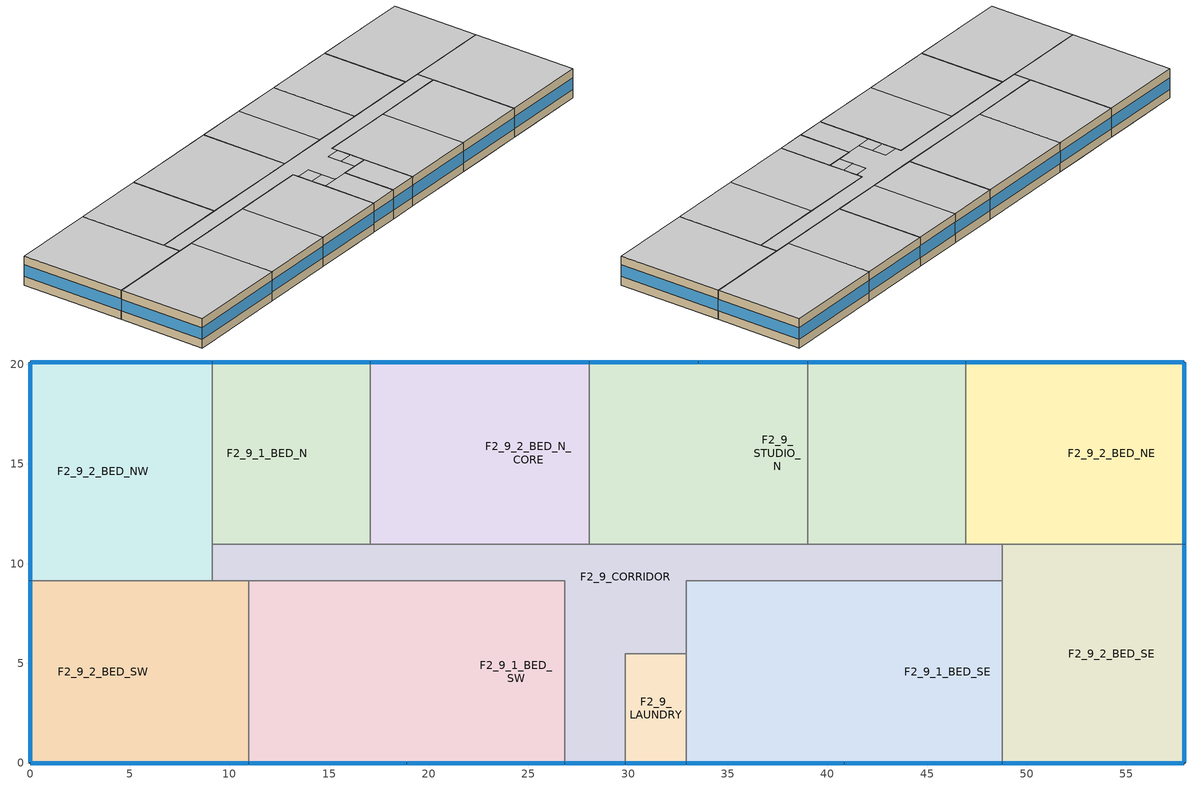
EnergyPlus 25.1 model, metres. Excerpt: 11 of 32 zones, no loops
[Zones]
F2_9_1_BED_N
 floor adiabatic (IntFloor): 46.94,20.12 46.94,10.97 43.28,10.97 43.28,20.12 z3.05; 17.07,20.12 17.07,10.97 14.63,10.97 14.63,20.12 z3.05; 43.28,20.12 43.28,10.97 39.01,10.97 39.01,20.12 z3.05; 14.63,20.12 14.63,10.97 9.14,10.97 9.14,20.12 z3.05
 wall outside (ExtWall_MetalFramed_Res): 46.94,20.12 39.01,20.12 / 17.07,20.12 9.14,20.12 z3.05:6.1
 wall to F2_9_STUDIO_N (IntWall_MetalFramed): 39.01,20.12 39.01,10.97 z3.05:6.1
 wall to F2_9_2_BED_NE (IntWall_MetalFramed): 46.94,10.97 46.94,20.12 z3.05:6.1
 wall to F2_9_CORRIDOR (IntWall_MetalFramed): 39.01,10.97 46.94,10.97 / 9.14,10.97 17.07,10.97 z3.05:6.1
 wall to F2_9_2_BED_NW (IntWall_MetalFramed): 9.14,20.12 9.14,10.97 z3.05:6.1
 wall to F2_9_2_BED_N_CORE (IntWall_MetalFramed): 17.07,10.97 17.07,20.12 z3.05:6.1
 window (FixedAndOperableWindow_Res): 46.91,20.12 39.04,20.12 / 17.04,20.12 9.17,20.12 z3.96:5.19
 ceiling adiabatic (IntFloor Reversed): 46.94,10.97 46.94,20.12 39.01,20.12 39.01,10.97 z6.1; 17.07,10.97 17.07,20.12 9.14,20.12 9.14,10.97 z6.1
F2_9_1_BED_SE
 floor adiabatic (IntFloor): 40.84,9.14 40.84,0 35.97,0 35.97,9.14 z3.05; 48.77,9.14 48.77,0 43.28,0 43.28,9.14 z3.05; 35.97,9.14 35.97,0 32.92,0 32.92,9.14 z3.05; 43.28,9.14 43.28,0 40.84,0 40.84,9.14 z3.05
 wall outside (ExtWall_MetalFramed_Res): 32.92,0 40.84,0 48.77,0 z3.05:6.1
 wall to F2_9_CORRIDOR (IntWall_MetalFramed): 48.77,9.14 40.84,9.14 32.92,9.14 32.92,8.53 32.92,7.01 32.92,5.49 z3.05:6.1
 wall to F2_9_LAUNDRY (IntWall_MetalFramed): 32.92,5.49 32.92,0 z3.05:6.1
 wall to F2_9_2_BED_SE (IntWall_MetalFramed): 48.77,0 48.77,9.14 z3.05:6.1
 window (FixedAndOperableWindow_Res): 32.94,0 40.82,0 / 40.87,0 48.74,0 z3.96:5.19
 ceiling adiabatic (IntFloor Reversed): 40.84,0 40.84,9.14 32.92,9.14 32.92,0 z6.1; 48.77,0 48.77,9.14 40.84,9.14 40.84,0 z6.1
F2_9_1_BED_SW
 floor adiabatic (IntFloor): 18.9,9.14 18.9,0 14.63,0 14.63,9.14 z3.05; 26.82,9.14 26.82,0 21.95,0 21.95,9.14 z3.05; 21.95,9.14 21.95,0 18.9,0 18.9,9.14 z3.05; 14.63,9.14 14.63,0 10.97,0 10.97,9.14 z3.05
 wall outside (ExtWall_MetalFramed_Res): 10.97,0 18.9,0 26.82,0 z3.05:6.1
 wall to F2_9_CORRIDOR (IntWall_MetalFramed): 26.82,0 26.82,5.49 26.82,7.01 26.82,8.53 26.82,9.14 18.9,9.14 10.97,9.14 z3.05:6.1
 wall to F2_9_2_BED_SW (IntWall_MetalFramed): 10.97,9.14 10.97,0 z3.05:6.1
 window (FixedAndOperableWindow_Res): 18.92,0 26.8,0 / 11,0 18.87,0 z3.96:5.19
 ceiling adiabatic (IntFloor Reversed): 26.82,0 26.82,9.14 18.9,9.14 18.9,0 z6.1; 18.9,0 18.9,9.14 10.97,9.14 10.97,0 z6.1
F2_9_2_BED_N_CORE
 floor adiabatic (IntFloor): 28.04,20.12 28.04,10.97 21.95,10.97 21.95,20.12 z3.05; 21.95,20.12 21.95,10.97 17.07,10.97 17.07,20.12 z3.05
 wall outside (ExtWall_MetalFramed_Res): 28.04,20.12 17.07,20.12 z3.05:6.1
 wall to F2_9_STUDIO_N (IntWall_MetalFramed): 28.04,10.97 28.04,20.12 z3.05:6.1
 wall to F2_9_CORRIDOR (IntWall_MetalFramed): 17.07,10.97 28.04,10.97 z3.05:6.1
 window (FixedAndOperableWindow_Res): 28.02,20.12 17.09,20.12 z3.96:5.19
 ceiling adiabatic (IntFloor Reversed): 28.04,10.97 28.04,20.12 17.07,20.12 17.07,10.97 z6.1
F2_9_2_BED_NE
 floor adiabatic (IntFloor): 50.6,20.12 50.6,10.97 46.94,10.97 46.94,20.12 z3.05; 57.91,20.12 57.91,10.97 50.6,10.97 50.6,20.12 z3.05
 wall outside (ExtWall_MetalFramed_Res): 57.91,10.97 57.91,20.12 46.94,20.12 z3.05:6.1
 wall to F2_9_2_BED_SE (IntWall_MetalFramed): 48.77,10.97 57.91,10.97 z3.05:6.1
 wall to F2_9_CORRIDOR (IntWall_MetalFramed): 46.94,10.97 48.77,10.97 z3.05:6.1
 window (FixedAndOperableWindow_Res): 57.91,11 57.91,20.09 / 57.89,20.12 46.96,20.12 z3.96:5.19
 ceiling adiabatic (IntFloor Reversed): 57.91,10.97 57.91,20.12 46.94,20.12 46.94,10.97 z6.1
F2_9_2_BED_NW
 floor adiabatic (IntFloor): 9.14,20.12 9.14,9.14 7.32,9.14 7.32,20.12 z3.05; 7.32,20.12 7.32,9.14 0,9.14 0,20.12 z3.05
 wall outside (ExtWall_MetalFramed_Res): 9.14,20.12 0,20.12 0,9.14 z3.05:6.1
 wall to F2_9_CORRIDOR (IntWall_MetalFramed): 9.14,9.14 9.14,10.97 z3.05:6.1
 wall to F2_9_2_BED_SW (IntWall_MetalFramed): 0,9.14 9.14,9.14 z3.05:6.1
 window (FixedAndOperableWindow_Res): 0,20.09 0,9.17 / 9.12,20.12 0.03,20.12 z3.96:5.19
 ceiling adiabatic (IntFloor Reversed): 9.14,9.14 9.14,20.12 0,20.12 0,9.14 z6.1
F2_9_2_BED_SE
 floor adiabatic (IntFloor): 57.91,10.97 57.91,0 50.6,0 50.6,10.97 z3.05; 50.6,10.97 50.6,0 48.77,0 48.77,10.97 z3.05
 wall outside (ExtWall_MetalFramed_Res): 48.77,0 57.91,0 57.91,10.97 z3.05:6.1
 wall to F2_9_CORRIDOR (IntWall_MetalFramed): 48.77,10.97 48.77,9.14 z3.05:6.1
 window (FixedAndOperableWindow_Res): 48.79,0 57.89,0 / 57.91,0.03 57.91,10.95 z3.96:5.19
 ceiling adiabatic (IntFloor Reversed): 57.91,0 57.91,10.97 48.77,10.97 48.77,0 z6.1
F2_9_2_BED_SW
 floor adiabatic (IntFloor): 10.97,9.14 10.97,0 7.32,0 7.32,9.14 z3.05; 7.32,9.14 7.32,0 0,0 0,9.14 z3.05
 wall outside (ExtWall_MetalFramed_Res): 0,9.14 0,0 10.97,0 z3.05:6.1
 wall to F2_9_CORRIDOR (IntWall_MetalFramed): 10.97,9.14 9.14,9.14 z3.05:6.1
 window (FixedAndOperableWindow_Res): 0,9.12 0,0.03 / 0.03,0 10.95,0 z3.96:5.19
 ceiling adiabatic (IntFloor Reversed): 10.97,0 10.97,9.14 0,9.14 0,0 z6.1
F2_9_CORRIDOR
 floor adiabatic (IntFloor): 14.63,10.97 14.63,9.14 9.14,9.14 9.14,10.97 z3.05; 48.77,10.97 48.77,9.14 43.28,9.14 43.28,10.97 z3.05; 35.97,10.97 35.97,9.14 32.92,9.14 32.92,8.53 31.39,8.53 31.39,5.49 28.35,5.49 28.35,8.53 26.82,8.53 26.82,9.14 21.95,9.14 21.95,10.97 z3.05; 21.95,10.97 21.95,9.14 14.63,9.14 14.63,10.97 z3.05; 43.28,10.97 43.28,9.14 35.97,9.14 35.97,10.97 z3.05; 32.92,7.01 32.92,5.49 31.39,5.49 31.39,7.01 z3.05; 32.92,8.53 32.92,7.01 31.39,7.01 31.39,8.53 z3.05; 28.35,7.01 28.35,5.49 26.82,5.49 26.82,7.01 z3.05; 29.87,5.49 29.87,0 26.82,0 26.82,5.49 z3.05; 28.35,8.53 28.35,7.01 26.82,7.01 26.82,8.53 z3.05
 wall outside (ExtWall_MetalFramed_Res): 26.82,0 29.87,0 z3.05:6.1
 wall to F2_9_LAUNDRY (IntWall_MetalFramed): 29.87,0 29.87,5.49 31.39,5.49 32.92,5.49 z3.05:6.1
 wall to F2_9_STUDIO_N (IntWall_MetalFramed): 39.01,10.97 33.53,10.97 28.04,10.97 z3.05:6.1
 window (FixedAndOperableWindow_Res): 26.85,0 29.85,0 z3.96:5.2
 ceiling adiabatic (IntFloor Reversed): 31.39,5.49 31.39,8.53 32.92,8.53 32.92,9.14 48.77,9.14 48.77,10.97 9.14,10.97 9.14,9.14 26.82,9.14 26.82,8.53 28.35,8.53 28.35,5.49 z6.1; 32.92,5.49 32.92,7.01 31.39,7.01 31.39,5.49 z6.1; 32.92,7.01 32.92,8.53 31.39,8.53 31.39,7.01 z6.1; 28.35,5.49 28.35,7.01 26.82,7.01 26.82,5.49 z6.1; 29.87,0 29.87,5.49 26.82,5.49 26.82,0 z6.1; 28.35,7.01 28.35,8.53 26.82,8.53 26.82,7.01 z6.1
F2_9_LAUNDRY
 floor adiabatic (IntFloor): 32.92,5.49 32.92,0 29.87,0 29.87,5.49 z3.05
 wall outside (ExtWall_MetalFramed_Res): 29.87,0 32.92,0 z3.05:6.1
 window (FixedAndOperableWindow_Res): 29.9,0 32.89,0 z3.96:5.2
 ceiling adiabatic (IntFloor Reversed): 32.92,0 32.92,5.49 29.87,5.49 29.87,0 z6.1
F2_9_STUDIO_N
 floor adiabatic (IntFloor): 35.97,20.12 35.97,10.97 33.53,10.97 33.53,20.12 z3.05; 30.48,20.12 30.48,10.97 28.04,10.97 28.04,20.12 z3.05; 39.01,20.12 39.01,10.97 35.97,10.97 35.97,20.12 z3.05; 33.53,20.12 33.53,10.97 30.48,10.97 30.48,20.12 z3.05
 wall outside (ExtWall_MetalFramed_Res): 39.01,20.12 33.53,20.12 28.04,20.12 z3.05:6.1
 window (FixedAndOperableWindow_Res): 38.99,20.12 33.55,20.12 / 33.5,20.12 28.07,20.12 z3.96:5.19
 ceiling adiabatic (IntFloor Reversed): 33.53,10.97 33.53,20.12 28.04,20.12 28.04,10.97 z6.1; 39.01,10.97 39.01,20.12 33.53,20.12 33.53,10.97 z6.1
[Building]
ApartmentHighRise: North Axis {deg}=0; Loads Convergence Tolerance Value {W}=0.5; Temperature Convergence Tolerance Value {deltaC}=0.5; Solar Distribution=FullExterior; Maximum Number of Warmup Days=50
[Site:Location]
RIVERSIDE: Latitude {deg}=38.58; Longitude {deg}=-121.49; Time Zone {hr}=-8; Elevation {m}=245.0592
[SizingPeriod:DesignDay] Day of Month=21; Day Type=SummerDesignDay; Dry-Bulb Temperature Range Modifier Type=DefaultMultipliers; Humidity Condition Type=WetBulb; Barometric Pressure {Pa}=98388; Wind Speed {m/s}=2.1; Wind Direction {deg}=270; Rain Indicator=No; Snow Indicator=No; Daylight Saving Time Indicator=No; Solar Model Indicator=ASHRAETau
Name | Month | Maximum Dry-Bulb Temperature {C} | Daily Dry-Bulb Temperature Range {deltaC} | Wetbulb or DewPoint at Maximum Dry-Bulb {C} | ASHRAE Clear Sky Optical Depth for Beam Irradiance (taub) | ASHRAE Clear Sky Optical Depth for Diffuse Irradiance (taud)
RIVERSIDE  August .4% Condns DB=>MCWB | 8 | 40.2 | 16.2 | 20.8 | 0.367 | 2.46
RIVERSIDE  July .4% Condns DB=>MCWB | 7 | 39.7 | 15.6 | 21.2 | 0.383 | 2.428
RIVERSIDE  June .4% Condns DB=>MCWB | 6 | 38.4 | 14.8 | 19.7 | 0.362 | 2.423
RIVERSIDE  November .4% Condns DB=>MCWB | 11 | 32.8 | 14 | 14.7 | 0.305 | 2.582
[Site:WaterMainsTemperature]
Calculation Method=Schedule; Temperature Schedule=WaterMainCZ10
[Material] Thermal Absorptance=0.9; Solar Absorptance=0.7
Name | Roughness | Thickness {m} | Conductivity {W/m-K} | Density {kg/m3} | Specific Heat {J/kg-K} | Visible Absorptance
Air - Metal Wall Framing - 16 or 24 in. OC | Smooth | 0.1397 | 1.22017 | 1.28148 | 1004.832 | 0.7
Gypsum Board - 5/8 in. | MediumRough | 0.016002 | 0.158656 | 640.739 | 1130.436 | 0.8
Stucco - 7/8 in. | MediumRough | 0.022352 | 0.700948 | 1855.1 | 837.36 | 0.8
Concrete - 140 lb/ft3 - 4 in. | MediumRough | 0.1016 | 1.9514 | 2239.06 | 921.096 | 0.8
Carpet - 3/4 in. | Smooth | 0.01905 | 0.0455183 | 288.332 | 1381.644 | 0.8
Metal Deck - 1/16 in. | MediumRough | 0.0015875 | 45.3452 | 7820.53 | 502.416 | 0.8
ExtWall_MetalFramed_Res Insulation | Smooth | 0.029376 | 0.0230188 | 16.0185 | 1130.436 | 0.7
[WindowMaterial:SimpleGlazingSystem]
FixedAndOperableWindow_Res Material: U-Factor {W/m2-K}=2.18613; Solar Heat Gain Coefficient=0.2425; Visible Transmittance=0.42
[Construction]
IntWall_MetalFramed: Gypsum Board - 5/8 in., Air - Metal Wall Framing - 16 or 24 in. OC, Gypsum Board - 5/8 in.
IntFloor: Metal Deck - 1/16 in., Concrete - 140 lb/ft3 - 4 in., Carpet - 3/4 in.
ExtWall_MetalFramed_Res: Stucco - 7/8 in., ExtWall_MetalFramed_Res Insulation, Air - Metal Wall Framing - 16 or 24 in. OC, Gypsum Board - 5/8 in.
FixedAndOperableWindow_Res: FixedAndOperableWindow_Res Material
IntFloor Reversed: Carpet - 3/4 in., Concrete - 140 lb/ft3 - 4 in., Metal Deck - 1/16 in.
[InternalMass] Construction=IntWall_MetalFramed
Name | Zone or ZoneList | Surface Area {m2}
Merged Surface 123 - Surface 123 Reversed | F2_9_1_Bed_SE | 27.8709
Merged Surface 217 - Surface 217 Reversed | F2_9_1_Bed_SW | 27.8709
Merged Surface 145 - Surface 145 Reversed; Merged Surface 151 - Surface 151 Reversed; Merged Surface 155 - Surface 155 Reversed; Merged Surface 156 - Surface 156 Reversed; Merged Surface 161 - Surface 161 Reversed; Merged Surface 168 - Surface 168 Reversed; Merged Surface 226 - Surface 226 Reversed; Merged Surface 261 - Surface 261 Reversed | F2_9_Corridor | 4.645152
Merged Surface 158 - Surface 158 Reversed; Merged Surface 184 - Surface 184 Reversed | F2_9_Corridor | 4.64515
Merged Surface 135 - Surface 135 Reversed | F2_9_Studio_N | 27.8709
[Zone] Type=1; Multiplier=8; Ceiling Height {m}=autocalculate; Volume {m3}=autocalculate; Part of Total Floor Area=Yes
Name | Floor Area {m2}
F2_9_1_BED_N; F2_9_1_BED_SE; F2_9_1_BED_SW | 144.943
F2_9_2_BED_N_CORE; F2_9_2_BED_NE; F2_9_2_BED_NW; F2_9_2_BED_SE; F2_9_2_BED_SW; F2_9_STUDIO_N | 100.345
F2_9_CORRIDOR | 111.495
F2_9_LAUNDRY | 16.7244
[ZoneInfiltration:DesignFlowRate] Design Flow Rate Calculation Method=AirChanges/Hour; Air Changes per Hour {1/hr}=3.18; Constant Term Coefficient=1; Temperature Term Coefficient=0; Velocity Term Coefficient=0.224052; Velocity Squared Term Coefficient=0; Density Basis=Outdoor
Name | Zone or ZoneList or Space or SpaceList | Schedule
Infil_F2_9_1_BED_N | F2_9_1_BED_N | ApartmentHighRiseResidentialLivingInfiltration
Infil_F2_9_1_BED_SE | F2_9_1_BED_SE | ApartmentHighRiseResidentialLivingInfiltration
Infil_F2_9_1_BED_SW | F2_9_1_BED_SW | ApartmentHighRiseResidentialLivingInfiltration
Infil_F2_9_2_BED_N_CORE | F2_9_2_BED_N_CORE | ApartmentHighRiseResidentialLivingInfiltration
Infil_F2_9_2_BED_NE | F2_9_2_BED_NE | ApartmentHighRiseResidentialLivingInfiltration
Infil_F2_9_2_BED_NW | F2_9_2_BED_NW | ApartmentHighRiseResidentialLivingInfiltration
Infil_F2_9_2_BED_SE | F2_9_2_BED_SE | ApartmentHighRiseResidentialLivingInfiltration
Infil_F2_9_2_BED_SW | F2_9_2_BED_SW | ApartmentHighRiseResidentialLivingInfiltration
Infil_F2_9_STUDIO_N | F2_9_STUDIO_N | ApartmentHighRiseResidentialLivingInfiltration
Infil_F2_9_CORRIDOR | F2_9_CORRIDOR | ApartmentHighRiseResidentialCommonInfiltration
Infil_F2_9_LAUNDRY | F2_9_LAUNDRY | ApartmentHighRiseResidentialCommonInfiltration
[Exterior:Lights] Control Option=AstronomicalClock
Name | Schedule | Design Level {W}
ExtLights_Motion_ApartmentHighRise | ApartmentHighRiseExtLightingMotionCtrl | 2087.69
ExtLights_NonMotion_ApartmentHighRise | ApartmentHighRiseExtLightingNonMotionCtrl | 873.346
[Exterior:FuelEquipment]
Elevator_ApartmentHighRise: Fuel Use Type=Electricity; Schedule=ApartmentHighRiseElevator; Design Level {W}=10597.39
[Schedule:Day:Hourly]
ApartmentHighRiseResidentialLivingInfiltrationWD; ApartmentHighRiseResidentialLivingInfiltrationSat; ApartmentHighRiseResidentialLivingInfiltrationSun; ApartmentHighRiseExtLightingNonMotionCtrlWD; ApartmentHighRiseExtLightingNonMotionCtrlSat; ApartmentHighRiseExtLightingNonMotionCtrlSun: 1, 1, 1, 1, 1, 1, 1, 1, 1, 1, 1, 1, 1, 1, 1, 1, 1, 1, 1, 1, 1, 1, 1, 1
ApartmentHighRiseResidentialCommonInfiltrationWD; ApartmentHighRiseResidentialCommonInfiltrationSat; ApartmentHighRiseResidentialCommonInfiltrationSun: 0.25, 0.25, 0.25, 0.25, 0.25, 0.25, 0.25, 0.25, 0.25, 0.25, 0.25, 0.25, 0.25, 0.25, 0.25, 0.25, 0.25, 0.25, 0.25, 0.25, 0.25, 0.25, 0.25, 0.25
ApartmentHighRiseElevatorWD; ApartmentHighRiseElevatorSat; ApartmentHighRiseElevatorSun: 0, 0, 0, 0, 0, 0, 0, 0.35, 0.69, 0.43, 0.37, 0.43, 0.58, 0.48, 0.37, 0.37, 0.46, 0.62, 0.2, 0.12, 0.04, 0.04, 0, 0
ApartmentHighRiseExtLightingMotionCtrlWD: 0, 0, 0, 0, 0, 1, 1, 1, 1, 1, 1, 1, 1, 1, 1, 1, 1, 1, 1, 1, 1, 1, 0, 0
ApartmentHighRiseExtLightingMotionCtrlSat; ApartmentHighRiseExtLightingMotionCtrlSun: 0, 0, 0, 0, 0, 1, 1, 1, 1, 1, 1, 1, 1, 1, 1, 1, 1, 1, 1, 1, 1, 1, 1, 1
ApartmentHighRiseElevatorSummer: 0.69, 0.69, 0.69, 0.69, 0.69, 0.69, 0.69, 0.69, 0.69, 0.69, 0.69, 0.69, 0.69, 0.69, 0.69, 0.69, 0.69, 0.69, 0.69, 0.69, 0.69, 0.69, 0.69, 0.69
ApartmentHighRiseElevatorWinter: 0, 0, 0, 0, 0, 0, 0, 0, 0, 0, 0, 0, 0, 0, 0, 0, 0, 0, 0, 0, 0, 0, 0, 0
[Schedule:Week:Daily]
ApartmentHighRiseElevatorWk: ApartmentHighRiseElevatorSun, ApartmentHighRiseElevatorWD, ApartmentHighRiseElevatorWD, ApartmentHighRiseElevatorWD, ApartmentHighRiseElevatorWD, ApartmentHighRiseElevatorWD, ApartmentHighRiseElevatorSat, ApartmentHighRiseElevatorSun, ApartmentHighRiseElevatorSummer, ApartmentHighRiseElevatorWinter, ApartmentHighRiseElevatorSun, ApartmentHighRiseElevatorSun
ApartmentHighRiseExtLightingMotionCtrlWk: ApartmentHighRiseExtLightingMotionCtrlSun, ApartmentHighRiseExtLightingMotionCtrlWD, ApartmentHighRiseExtLightingMotionCtrlWD, ApartmentHighRiseExtLightingMotionCtrlWD, ApartmentHighRiseExtLightingMotionCtrlWD, ApartmentHighRiseExtLightingMotionCtrlWD, ApartmentHighRiseExtLightingMotionCtrlSat, ApartmentHighRiseExtLightingMotionCtrlSun, ApartmentHighRiseExtLightingMotionCtrlWD, ApartmentHighRiseExtLightingMotionCtrlWD, ApartmentHighRiseExtLightingMotionCtrlSun, ApartmentHighRiseExtLightingMotionCtrlSun
ApartmentHighRiseExtLightingNonMotionCtrlWk: ApartmentHighRiseExtLightingNonMotionCtrlSun, ApartmentHighRiseExtLightingNonMotionCtrlWD, ApartmentHighRiseExtLightingNonMotionCtrlWD, ApartmentHighRiseExtLightingNonMotionCtrlWD, ApartmentHighRiseExtLightingNonMotionCtrlWD, ApartmentHighRiseExtLightingNonMotionCtrlWD, ApartmentHighRiseExtLightingNonMotionCtrlSat, ApartmentHighRiseExtLightingNonMotionCtrlSun, ApartmentHighRiseExtLightingNonMotionCtrlWD, ApartmentHighRiseExtLightingNonMotionCtrlWD, ApartmentHighRiseExtLightingNonMotionCtrlSun, ApartmentHighRiseExtLightingNonMotionCtrlSun
ApartmentHighRiseResidentialCommonInfiltrationWk: ApartmentHighRiseResidentialCommonInfiltrationSun, ApartmentHighRiseResidentialCommonInfiltrationWD, ApartmentHighRiseResidentialCommonInfiltrationWD, ApartmentHighRiseResidentialCommonInfiltrationWD, ApartmentHighRiseResidentialCommonInfiltrationWD, ApartmentHighRiseResidentialCommonInfiltrationWD, ApartmentHighRiseResidentialCommonInfiltrationSat, ApartmentHighRiseResidentialCommonInfiltrationSun, ApartmentHighRiseResidentialCommonInfiltrationWD, ApartmentHighRiseResidentialCommonInfiltrationWD, ApartmentHighRiseResidentialCommonInfiltrationSun, ApartmentHighRiseResidentialCommonInfiltrationSun
ApartmentHighRiseResidentialLivingInfiltrationWk: ApartmentHighRiseResidentialLivingInfiltrationSun, ApartmentHighRiseResidentialLivingInfiltrationWD, ApartmentHighRiseResidentialLivingInfiltrationWD, ApartmentHighRiseResidentialLivingInfiltrationWD, ApartmentHighRiseResidentialLivingInfiltrationWD, ApartmentHighRiseResidentialLivingInfiltrationWD, ApartmentHighRiseResidentialLivingInfiltrationSat, ApartmentHighRiseResidentialLivingInfiltrationSun, ApartmentHighRiseResidentialLivingInfiltrationWD, ApartmentHighRiseResidentialLivingInfiltrationWD, ApartmentHighRiseResidentialLivingInfiltrationSun, ApartmentHighRiseResidentialLivingInfiltrationSun
[Schedule:Year]
ApartmentHighRiseElevator: ApartmentHighRiseElevatorWk, 1, 1, 12, 31
ApartmentHighRiseExtLightingMotionCtrl: ApartmentHighRiseExtLightingMotionCtrlWk, 1, 1, 12, 31
ApartmentHighRiseExtLightingNonMotionCtrl: ApartmentHighRiseExtLightingNonMotionCtrlWk, 1, 1, 12, 31
ApartmentHighRiseResidentialCommonInfiltration: ApartmentHighRiseResidentialCommonInfiltrationWk, 1, 1, 12, 31
ApartmentHighRiseResidentialLivingInfiltration: ApartmentHighRiseResidentialLivingInfiltrationWk, 1, 1, 12, 31
[Schedule:Compact]
WaterMainCZ10: Through: 1/31, For: AllDays, Until: 24:00, 14, Through: 2/28, For: AllDays, Until: 24:00, 13.94, Through: 3/31, For: AllDays, Until: 24:00, 14.22, Through: 4/30, For: AllDays, Until: 24:00, 14.56, Through: 5/31, For: AllDays, Until: 24:00, 14.67, Through: 6/30, For: AllDays, Until: 24:00, 16.17, Through: 7/31, For: AllDays, Until: 24:00, 17.22, Through: 8/31, For: AllDays, Until: 24:00, 18.06, Through: 9/30, For: AllDays, Until: 24:00, 18.33, Through: 10/31, For: AllDays, Until: 24:00, 18, Through: 11/30, For: AllDays, Until: 24:00, 16.28, Through: 12/31, For: AllDays, Until: 24:00, 14.11
